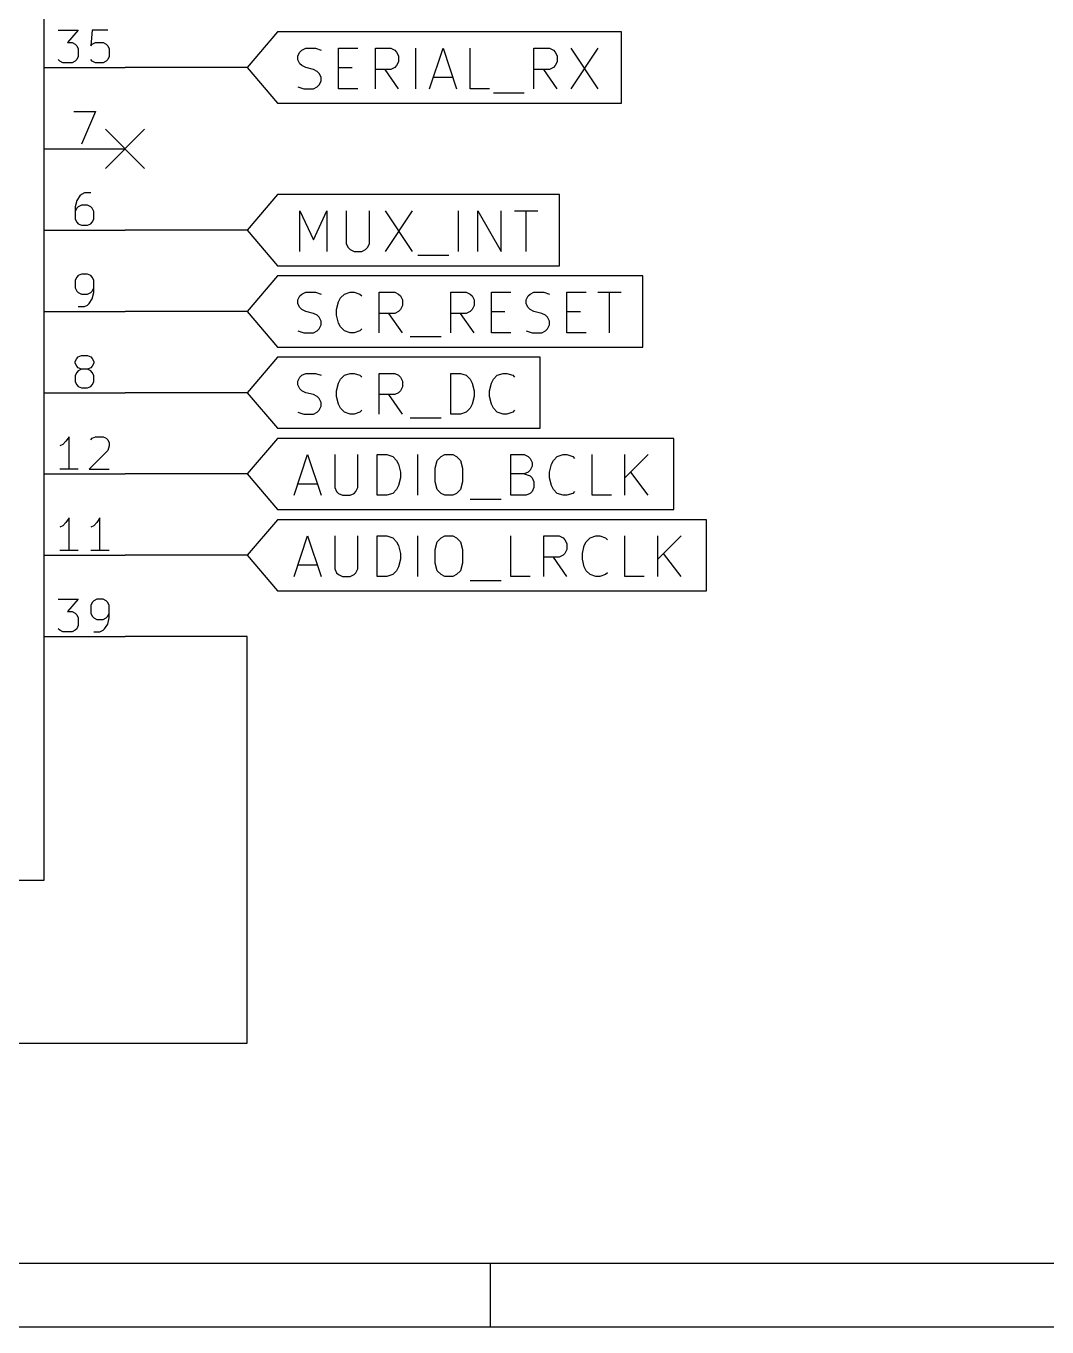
# Model space of a CAD drawing. Extents: x 0.4 to 16.1, y -11.3 to -0.4.
# Drawn here: x 5.728 to 6.984, y -11.299 to -9.699 of the extents above; entities that cross this region are included whole.
import ezdxf

# ---------------------------------------------------------------- set-up
doc = ezdxf.new("R2010")
doc.units = 0
doc.header["$MEASUREMENT"] = 0
for name, color, linetype in [('BLUE4', 5, 'CONTINUOUS'), ('BROWN2', 54, 'CONTINUOUS'), ('CYAN2', 4, 'CONTINUOUS'), ('MAGENTA3', 221, 'CONTINUOUS')]:
    doc.layers.add(name, color=color, linetype=linetype)

msp = doc.modelspace()

# ---------------------------------------------------------------- linework, layer by layer
at = {"layer": 'BLUE4', "linetype": 'CONTINUOUS'}
for p, q in [((5.76762, -9.70409), (5.79238, -9.70409)), ((5.79238, -9.70409), (5.77905, -9.71933)), ((5.80952, -9.70409), (5.80762, -9.72314)), ((5.82857, -9.70409), (5.80952, -9.70409)), ((5.77905, -9.71933), (5.78476, -9.71933)), ((5.78476, -9.71933), (5.78857, -9.72124)), ((5.78857, -9.72124), (5.79047, -9.72314)), ((5.79047, -9.72314), (5.79238, -9.72695)), ((5.79238, -9.72695), (5.79238, -9.73647)), ((5.80762, -9.72314), (5.80952, -9.72124)), ((5.80952, -9.72124), (5.81333, -9.71933)), ((5.81333, -9.71933), (5.82285, -9.71933)), ((5.82285, -9.71933), (5.82667, -9.72124)), ((5.82667, -9.72124), (5.82857, -9.72314)), ((5.82857, -9.72314), (5.83047, -9.72695)), ((5.83047, -9.72695), (5.83047, -9.73647)), ((5.76952, -9.74219), (5.76762, -9.74028)), ((5.77333, -9.74409), (5.76952, -9.74219)), ((5.78476, -9.74409), (5.77333, -9.74409)), ((5.78857, -9.74219), (5.78476, -9.74409)), ((5.79047, -9.74028), (5.78857, -9.74219)), ((5.79238, -9.73647), (5.79047, -9.74028)), ((5.80952, -9.74219), (5.80762, -9.74028)), ((5.81333, -9.74409), (5.80952, -9.74219)), ((5.82285, -9.74409), (5.81333, -9.74409)), ((5.82667, -9.74219), (5.82285, -9.74409)), ((5.82857, -9.74028), (5.82667, -9.74219)), ((5.83047, -9.73647), (5.82857, -9.74028)), ((5.78667, -9.80409), (5.81333, -9.80409)), ((5.81333, -9.80409), (5.79619, -9.84409)), ((5.79619, -9.906), (5.79428, -9.9079)), ((5.8, -9.90409), (5.79619, -9.906)), ((5.80762, -9.90409), (5.8, -9.90409)), ((5.79047, -9.91362), (5.78857, -9.92124)), ((5.78857, -9.92124), (5.78857, -9.93647)), ((5.79428, -9.9079), (5.79047, -9.91362)), ((5.79238, -9.92124), (5.79047, -9.92314)), ((5.79619, -9.91933), (5.79238, -9.92124)), ((5.80381, -9.91933), (5.79619, -9.91933)), ((5.80762, -9.92124), (5.80381, -9.91933)), ((5.80952, -9.92314), (5.80762, -9.92124)), ((5.79047, -9.92314), (5.78857, -9.92695)), ((5.78857, -9.93647), (5.79047, -9.94028)), ((5.81143, -9.92695), (5.80952, -9.92314)), ((5.80952, -9.94028), (5.81143, -9.93647)), ((5.81143, -9.93647), (5.81143, -9.92695)), ((5.79047, -9.94028), (5.79238, -9.94219)), ((5.79238, -9.94219), (5.79619, -9.94409)), ((5.79619, -9.94409), (5.80381, -9.94409)), ((5.80381, -9.94409), (5.80762, -9.94219)), ((5.80762, -9.94219), (5.80952, -9.94028)), ((5.79047, -10.0079), (5.78857, -10.0117)), ((5.78857, -10.0117), (5.78857, -10.0212)), ((5.79238, -10.006), (5.79047, -10.0079)), ((5.79619, -10.0041), (5.79238, -10.006)), ((5.80381, -10.0041), (5.79619, -10.0041)), ((5.80762, -10.006), (5.80381, -10.0041)), ((5.80952, -10.0079), (5.80762, -10.006)), ((5.81143, -10.0117), (5.80952, -10.0079)), ((5.81143, -10.0269), (5.81143, -10.0117)), ((5.78857, -10.0212), (5.79047, -10.025)), ((5.79047, -10.025), (5.79238, -10.0269)), ((5.79238, -10.0269), (5.79619, -10.0289)), ((5.79619, -10.0289), (5.80381, -10.0289)), ((5.80381, -10.0289), (5.80762, -10.0269)), ((5.80762, -10.0269), (5.80952, -10.025)), ((5.80952, -10.025), (5.81143, -10.0212)), ((5.80952, -10.0346), (5.81143, -10.0269)), ((5.79238, -10.0441), (5.8, -10.0441)), ((5.8, -10.0441), (5.80381, -10.0422)), ((5.80381, -10.0422), (5.80571, -10.0403)), ((5.80571, -10.0403), (5.80952, -10.0346)), ((5.78857, -10.1117), (5.79047, -10.1079)), ((5.78857, -10.1136), (5.78857, -10.1117)), ((5.79047, -10.1174), (5.78857, -10.1136)), ((5.79047, -10.1079), (5.79238, -10.106)), ((5.79238, -10.106), (5.79619, -10.1041)), ((5.79619, -10.1041), (5.80381, -10.1041)), ((5.80381, -10.1041), (5.80762, -10.106)), ((5.80762, -10.106), (5.80952, -10.1079)), ((5.80952, -10.1079), (5.81143, -10.1117)), ((5.81143, -10.1136), (5.80952, -10.1174)), ((5.81143, -10.1117), (5.81143, -10.1136)), ((5.79047, -10.125), (5.78857, -10.1289)), ((5.78857, -10.1289), (5.78857, -10.1365)), ((5.79238, -10.1193), (5.79047, -10.1174)), ((5.79238, -10.1231), (5.79047, -10.125)), ((5.79619, -10.1212), (5.79238, -10.1193)), ((5.79619, -10.1212), (5.79238, -10.1231)), ((5.80381, -10.1212), (5.79619, -10.1212)), ((5.80762, -10.1193), (5.80381, -10.1212)), ((5.80762, -10.1231), (5.80381, -10.1212)), ((5.80952, -10.1174), (5.80762, -10.1193)), ((5.80952, -10.125), (5.80762, -10.1231)), ((5.81143, -10.1289), (5.80952, -10.125)), ((5.81143, -10.1365), (5.81143, -10.1289)), ((5.78857, -10.1365), (5.79047, -10.1403)), ((5.79047, -10.1403), (5.79238, -10.1422)), ((5.79238, -10.1422), (5.79619, -10.1441)), ((5.79619, -10.1441), (5.80381, -10.1441)), ((5.80381, -10.1441), (5.80762, -10.1422)), ((5.80762, -10.1422), (5.80952, -10.1403)), ((5.80952, -10.1403), (5.81143, -10.1365)), ((5.77714, -10.2098), (5.77333, -10.2136)), ((5.78095, -10.2041), (5.77714, -10.2098)), ((5.78095, -10.2441), (5.78095, -10.2041)), ((5.80762, -10.2079), (5.80952, -10.206)), ((5.80952, -10.206), (5.81333, -10.2041)), ((5.81333, -10.2041), (5.82285, -10.2041)), ((5.82285, -10.2041), (5.82667, -10.206)), ((5.82667, -10.206), (5.82857, -10.2079)), ((5.82857, -10.2079), (5.83047, -10.2117)), ((5.77333, -10.2136), (5.76952, -10.2155)), ((5.82857, -10.2212), (5.80571, -10.2441)), ((5.83047, -10.2155), (5.82857, -10.2212)), ((5.83047, -10.2117), (5.83047, -10.2155)), ((5.79238, -10.2441), (5.76952, -10.2441)), ((5.80571, -10.2441), (5.83047, -10.2441)), ((5.78095, -10.3041), (5.77714, -10.3098)), ((5.78095, -10.3441), (5.78095, -10.3041)), ((5.81905, -10.3041), (5.81524, -10.3098)), ((5.81905, -10.3441), (5.81905, -10.3041)), ((5.77333, -10.3136), (5.76952, -10.3155)), ((5.77714, -10.3098), (5.77333, -10.3136)), ((5.81143, -10.3136), (5.80762, -10.3155)), ((5.81524, -10.3098), (5.81143, -10.3136)), ((5.79238, -10.3441), (5.76952, -10.3441)), ((5.83047, -10.3441), (5.80762, -10.3441)), ((5.76762, -10.4041), (5.79238, -10.4041)), ((5.79238, -10.4041), (5.77905, -10.4193)), ((5.80952, -10.4079), (5.80762, -10.4117)), ((5.80762, -10.4117), (5.80762, -10.4212)), ((5.81143, -10.406), (5.80952, -10.4079)), ((5.81524, -10.4041), (5.81143, -10.406)), ((5.82285, -10.4041), (5.81524, -10.4041)), ((5.82667, -10.406), (5.82285, -10.4041)), ((5.82857, -10.4079), (5.82667, -10.406)), ((5.83047, -10.4117), (5.82857, -10.4079)), ((5.83047, -10.4269), (5.83047, -10.4117)), ((5.77905, -10.4193), (5.78476, -10.4193)), ((5.78476, -10.4193), (5.78857, -10.4212)), ((5.78857, -10.4212), (5.79047, -10.4231)), ((5.79047, -10.4231), (5.79238, -10.4269)), ((5.79238, -10.4269), (5.79238, -10.4365)), ((5.80762, -10.4212), (5.80952, -10.425)), ((5.80952, -10.425), (5.81143, -10.4269)), ((5.81143, -10.4269), (5.81524, -10.4289)), ((5.81524, -10.4289), (5.82285, -10.4289)), ((5.82285, -10.4289), (5.82667, -10.4269)), ((5.82667, -10.4269), (5.82857, -10.425)), ((5.82857, -10.425), (5.83047, -10.4212)), ((5.82857, -10.4346), (5.83047, -10.4269)), ((5.76952, -10.4422), (5.76762, -10.4403)), ((5.77333, -10.4441), (5.76952, -10.4422)), ((5.78476, -10.4441), (5.77333, -10.4441)), ((5.78857, -10.4422), (5.78476, -10.4441)), ((5.79047, -10.4403), (5.78857, -10.4422)), ((5.79238, -10.4365), (5.79047, -10.4403)), ((5.81143, -10.4441), (5.81905, -10.4441)), ((5.81905, -10.4441), (5.82285, -10.4422)), ((5.82285, -10.4422), (5.82476, -10.4403)), ((5.82476, -10.4403), (5.82857, -10.4346))]:
    msp.add_line(p, q, dxfattribs=at)
at = {"layer": 'BROWN2', "linetype": 'CONTINUOUS'}
for p, q in [((5.75, -8.35), (5.75, -10.75)), ((6.0375, -9.70624), (6, -9.75)), ((6.46073, -9.70624), (6.0375, -9.70624)), ((6.46073, -9.75), (6.46073, -9.70624)), ((6.06503, -9.73095), (6.06741, -9.72857)), ((6.06741, -9.72857), (6.07217, -9.72619)), ((6.07217, -9.72619), (6.08407, -9.72619)), ((6.08407, -9.72619), (6.09122, -9.72857)), ((6.11265, -9.77619), (6.11265, -9.72619)), ((6.11265, -9.72619), (6.13646, -9.72619)), ((6.15789, -9.77619), (6.15789, -9.72619)), ((6.15789, -9.72619), (6.17693, -9.72619)), ((6.17693, -9.72619), (6.1817, -9.72857)), ((6.1817, -9.72857), (6.18407, -9.73095)), ((6.20789, -9.77619), (6.20789, -9.72619)), ((6.22455, -9.77619), (6.24122, -9.72619)), ((6.24122, -9.72619), (6.25789, -9.77619)), ((6.27455, -9.77619), (6.27455, -9.72619)), ((6.35313, -9.77619), (6.35313, -9.72619)), ((6.35313, -9.72619), (6.37217, -9.72619)), ((6.37217, -9.72619), (6.37693, -9.72857)), ((6.37693, -9.72857), (6.37931, -9.73095)), ((6.39836, -9.72619), (6.4317, -9.77619)), ((6.4317, -9.72619), (6.39836, -9.77619)), ((6.06265, -9.73572), (6.06503, -9.73095)), ((6.06265, -9.74048), (6.06265, -9.73572)), ((6.06503, -9.74524), (6.06265, -9.74048)), ((6.06741, -9.74762), (6.06503, -9.74524)), ((6.18407, -9.73095), (6.18646, -9.73572)), ((6.18646, -9.74286), (6.18407, -9.74762)), ((6.18646, -9.73572), (6.18646, -9.74286)), ((6.37931, -9.73095), (6.3817, -9.73572)), ((6.3817, -9.74286), (6.37931, -9.74762)), ((6.3817, -9.73572), (6.3817, -9.74286)), ((5.75, -9.75), (5.85, -9.75)), ((6, -9.75), (6.0375, -9.79376)), ((6.07217, -9.75), (6.06741, -9.74762)), ((6.0817, -9.75238), (6.07217, -9.75)), ((6.08646, -9.75476), (6.0817, -9.75238)), ((6.08884, -9.75715), (6.08646, -9.75476)), ((6.09122, -9.76191), (6.08884, -9.75715)), ((6.09122, -9.76667), (6.09122, -9.76191)), ((6.11265, -9.75), (6.12931, -9.75)), ((6.17693, -9.75238), (6.15789, -9.75238)), ((6.18646, -9.77619), (6.16979, -9.75238)), ((6.1817, -9.75), (6.17693, -9.75238)), ((6.18407, -9.74762), (6.1817, -9.75)), ((6.22931, -9.76191), (6.25313, -9.76191)), ((6.37217, -9.75238), (6.35313, -9.75238)), ((6.3817, -9.77619), (6.36503, -9.75238)), ((6.37693, -9.75), (6.37217, -9.75238)), ((6.37931, -9.74762), (6.37693, -9.75)), ((6.46073, -9.79376), (6.46073, -9.75)), ((6.06265, -9.77381), (6.06979, -9.77619)), ((6.06979, -9.77619), (6.0817, -9.77619)), ((6.0817, -9.77619), (6.08646, -9.77381)), ((6.08646, -9.77381), (6.08884, -9.77143)), ((6.08884, -9.77143), (6.09122, -9.76667)), ((6.13646, -9.77619), (6.11265, -9.77619)), ((6.29836, -9.77619), (6.27455, -9.77619)), ((6.0375, -9.79376), (6.46073, -9.79376)), ((6.30313, -9.78095), (6.34122, -9.78095)), ((5.75, -9.85), (5.85, -9.85)), ((6.0375, -9.90624), (6, -9.95)), ((6.38454, -9.90624), (6.0375, -9.90624)), ((6.38454, -9.95), (6.38454, -9.90624)), ((6.06503, -9.97619), (6.06503, -9.92619)), ((6.06503, -9.92619), (6.0817, -9.96191)), ((6.0817, -9.96191), (6.09836, -9.92619)), ((6.09836, -9.92619), (6.09836, -9.97619)), ((6.12217, -9.92619), (6.12217, -9.96667)), ((6.15074, -9.96667), (6.15074, -9.92619)), ((6.16979, -9.92619), (6.20313, -9.97619)), ((6.20313, -9.92619), (6.16979, -9.97619)), ((6.26027, -9.97619), (6.26027, -9.92619)), ((6.28407, -9.97619), (6.28407, -9.92619)), ((6.28407, -9.92619), (6.31265, -9.97619)), ((6.31265, -9.97619), (6.31265, -9.92619)), ((6.32931, -9.92619), (6.35789, -9.92619)), ((6.3436, -9.97619), (6.3436, -9.92619)), ((5.75, -9.95), (5.85, -9.95)), ((6, -9.95), (6.0375, -9.99376)), ((6.38454, -9.99376), (6.38454, -9.95)), ((6.12217, -9.96667), (6.12455, -9.97143)), ((6.14836, -9.97143), (6.15074, -9.96667)), ((6.12455, -9.97143), (6.12693, -9.97381)), ((6.12693, -9.97381), (6.1317, -9.97619)), ((6.1317, -9.97619), (6.14122, -9.97619)), ((6.14122, -9.97619), (6.14598, -9.97381)), ((6.14598, -9.97381), (6.14836, -9.97143)), ((6.21027, -9.98095), (6.24836, -9.98095)), ((6.0375, -9.99376), (6.38454, -9.99376)), ((6.0375, -10.0062), (6, -10.05)), ((6.48692, -10.0062), (6.0375, -10.0062)), ((6.48692, -10.05), (6.48692, -10.0062)), ((6.06265, -10.0357), (6.06503, -10.031)), ((6.06503, -10.031), (6.06741, -10.0286)), ((6.06741, -10.0286), (6.07217, -10.0262)), ((6.07217, -10.0262), (6.08407, -10.0262)), ((6.08407, -10.0262), (6.09122, -10.0286)), ((6.11265, -10.0381), (6.11503, -10.0333)), ((6.11503, -10.0333), (6.11979, -10.0286)), ((6.11979, -10.0286), (6.12693, -10.0262)), ((6.12693, -10.0262), (6.1317, -10.0262)), ((6.1317, -10.0262), (6.13884, -10.0286)), ((6.13884, -10.0286), (6.14122, -10.031)), ((6.16265, -10.0762), (6.16265, -10.0262)), ((6.16265, -10.0262), (6.1817, -10.0262)), ((6.1817, -10.0262), (6.18646, -10.0286)), ((6.18646, -10.0286), (6.18884, -10.031)), ((6.18884, -10.031), (6.19122, -10.0357)), ((6.25074, -10.0762), (6.25074, -10.0262)), ((6.25074, -10.0262), (6.26979, -10.0262)), ((6.26979, -10.0262), (6.27455, -10.0286)), ((6.27455, -10.0286), (6.27693, -10.031)), ((6.27693, -10.031), (6.27931, -10.0357)), ((6.30074, -10.0762), (6.30074, -10.0262)), ((6.30074, -10.0262), (6.32455, -10.0262)), ((6.3436, -10.0357), (6.34598, -10.031)), ((6.34598, -10.031), (6.34836, -10.0286)), ((6.34836, -10.0286), (6.35313, -10.0262)), ((6.35313, -10.0262), (6.36503, -10.0262)), ((6.36503, -10.0262), (6.37217, -10.0286)), ((6.3936, -10.0762), (6.3936, -10.0262)), ((6.3936, -10.0262), (6.41741, -10.0262)), ((6.4317, -10.0262), (6.46027, -10.0262)), ((6.44598, -10.0762), (6.44598, -10.0262)), ((5.75, -10.05), (5.85, -10.05)), ((6, -10.05), (6.0375, -10.0938)), ((6.06265, -10.0405), (6.06265, -10.0357)), ((6.06503, -10.0452), (6.06265, -10.0405)), ((6.06741, -10.0476), (6.06503, -10.0452)), ((6.07217, -10.05), (6.06741, -10.0476)), ((6.0817, -10.0524), (6.07217, -10.05)), ((6.11027, -10.0476), (6.11265, -10.0381)), ((6.11027, -10.0548), (6.11027, -10.0476)), ((6.18646, -10.05), (6.1817, -10.0524)), ((6.18884, -10.0476), (6.18646, -10.05)), ((6.19122, -10.0429), (6.18884, -10.0476)), ((6.19122, -10.0357), (6.19122, -10.0429)), ((6.27455, -10.05), (6.26979, -10.0524)), ((6.27693, -10.0476), (6.27455, -10.05)), ((6.27931, -10.0429), (6.27693, -10.0476)), ((6.27931, -10.0357), (6.27931, -10.0429)), ((6.30074, -10.05), (6.31741, -10.05)), ((6.3436, -10.0405), (6.3436, -10.0357)), ((6.34598, -10.0452), (6.3436, -10.0405)), ((6.34836, -10.0476), (6.34598, -10.0452)), ((6.35313, -10.05), (6.34836, -10.0476)), ((6.36265, -10.0524), (6.35313, -10.05)), ((6.3936, -10.05), (6.41027, -10.05)), ((6.48692, -10.0938), (6.48692, -10.05)), ((6.08646, -10.0548), (6.0817, -10.0524)), ((6.08884, -10.0571), (6.08646, -10.0548)), ((6.09122, -10.0619), (6.08884, -10.0571)), ((6.09122, -10.0667), (6.09122, -10.0619)), ((6.11265, -10.0643), (6.11027, -10.0548)), ((6.11503, -10.069), (6.11265, -10.0643)), ((6.1817, -10.0524), (6.16265, -10.0524)), ((6.19122, -10.0762), (6.17455, -10.0524)), ((6.26979, -10.0524), (6.25074, -10.0524)), ((6.27931, -10.0762), (6.26265, -10.0524)), ((6.36741, -10.0548), (6.36265, -10.0524)), ((6.36979, -10.0571), (6.36741, -10.0548)), ((6.37217, -10.0619), (6.36979, -10.0571)), ((6.37217, -10.0667), (6.37217, -10.0619)), ((6.06265, -10.0738), (6.06979, -10.0762)), ((6.06979, -10.0762), (6.0817, -10.0762)), ((6.0817, -10.0762), (6.08646, -10.0738)), ((6.08646, -10.0738), (6.08884, -10.0714)), ((6.08884, -10.0714), (6.09122, -10.0667)), ((6.11979, -10.0738), (6.11503, -10.069)), ((6.12693, -10.0762), (6.11979, -10.0738)), ((6.1317, -10.0762), (6.12693, -10.0762)), ((6.13884, -10.0738), (6.1317, -10.0762)), ((6.14122, -10.0714), (6.13884, -10.0738)), ((6.20074, -10.081), (6.23884, -10.081)), ((6.32455, -10.0762), (6.30074, -10.0762)), ((6.3436, -10.0738), (6.35074, -10.0762)), ((6.35074, -10.0762), (6.36265, -10.0762)), ((6.36265, -10.0762), (6.36741, -10.0738)), ((6.36741, -10.0738), (6.36979, -10.0714)), ((6.36979, -10.0714), (6.37217, -10.0667)), ((6.41741, -10.0762), (6.3936, -10.0762)), ((6.0375, -10.0938), (6.48692, -10.0938)), ((6.0375, -10.1062), (6, -10.15)), ((6.36073, -10.1062), (6.0375, -10.1062)), ((6.36073, -10.15), (6.36073, -10.1062)), ((6.06503, -10.131), (6.06741, -10.1286)), ((6.06741, -10.1286), (6.07217, -10.1262)), ((6.07217, -10.1262), (6.08407, -10.1262)), ((6.08407, -10.1262), (6.09122, -10.1286)), ((6.11503, -10.1333), (6.11979, -10.1286)), ((6.11979, -10.1286), (6.12693, -10.1262)), ((6.12693, -10.1262), (6.1317, -10.1262)), ((6.1317, -10.1262), (6.13884, -10.1286)), ((6.13884, -10.1286), (6.14122, -10.131)), ((6.16265, -10.1762), (6.16265, -10.1262)), ((6.16265, -10.1262), (6.1817, -10.1262)), ((6.1817, -10.1262), (6.18646, -10.1286)), ((6.18646, -10.1286), (6.18884, -10.131)), ((6.25074, -10.1762), (6.25074, -10.1262)), ((6.25074, -10.1262), (6.26265, -10.1262)), ((6.26265, -10.1262), (6.26979, -10.1286)), ((6.26979, -10.1286), (6.27455, -10.1333)), ((6.30313, -10.1333), (6.30789, -10.1286)), ((6.30789, -10.1286), (6.31503, -10.1262)), ((6.31503, -10.1262), (6.31979, -10.1262)), ((6.31979, -10.1262), (6.32693, -10.1286)), ((6.32693, -10.1286), (6.32931, -10.131)), ((6.06265, -10.1357), (6.06503, -10.131)), ((6.06265, -10.1405), (6.06265, -10.1357)), ((6.06503, -10.1452), (6.06265, -10.1405)), ((6.06741, -10.1476), (6.06503, -10.1452)), ((6.11027, -10.1476), (6.11265, -10.1381)), ((6.11265, -10.1381), (6.11503, -10.1333)), ((6.18884, -10.131), (6.19122, -10.1357)), ((6.19122, -10.1429), (6.18884, -10.1476)), ((6.19122, -10.1357), (6.19122, -10.1429)), ((6.27455, -10.1333), (6.27693, -10.1381)), ((6.27693, -10.1381), (6.27931, -10.1476)), ((6.29836, -10.1476), (6.30074, -10.1381)), ((6.30074, -10.1381), (6.30313, -10.1333)), ((5.75, -10.15), (5.85, -10.15)), ((6, -10.15), (6.0375, -10.1938)), ((6.07217, -10.15), (6.06741, -10.1476)), ((6.0817, -10.1524), (6.07217, -10.15)), ((6.08646, -10.1548), (6.0817, -10.1524)), ((6.08884, -10.1571), (6.08646, -10.1548)), ((6.09122, -10.1619), (6.08884, -10.1571)), ((6.09122, -10.1667), (6.09122, -10.1619)), ((6.11027, -10.1548), (6.11027, -10.1476)), ((6.11265, -10.1643), (6.11027, -10.1548)), ((6.1817, -10.1524), (6.16265, -10.1524)), ((6.19122, -10.1762), (6.17455, -10.1524)), ((6.18646, -10.15), (6.1817, -10.1524)), ((6.18884, -10.1476), (6.18646, -10.15)), ((6.27931, -10.1548), (6.27693, -10.1643)), ((6.27931, -10.1476), (6.27931, -10.1548)), ((6.29836, -10.1548), (6.29836, -10.1476)), ((6.30074, -10.1643), (6.29836, -10.1548)), ((6.36073, -10.1938), (6.36073, -10.15)), ((6.06265, -10.1738), (6.06979, -10.1762)), ((6.06979, -10.1762), (6.0817, -10.1762)), ((6.0817, -10.1762), (6.08646, -10.1738)), ((6.08646, -10.1738), (6.08884, -10.1714)), ((6.08884, -10.1714), (6.09122, -10.1667)), ((6.11503, -10.169), (6.11265, -10.1643)), ((6.11979, -10.1738), (6.11503, -10.169)), ((6.12693, -10.1762), (6.11979, -10.1738)), ((6.1317, -10.1762), (6.12693, -10.1762)), ((6.13884, -10.1738), (6.1317, -10.1762)), ((6.14122, -10.1714), (6.13884, -10.1738)), ((6.26265, -10.1762), (6.25074, -10.1762)), ((6.26979, -10.1738), (6.26265, -10.1762)), ((6.27455, -10.169), (6.26979, -10.1738)), ((6.27693, -10.1643), (6.27455, -10.169)), ((6.30313, -10.169), (6.30074, -10.1643)), ((6.30789, -10.1738), (6.30313, -10.169)), ((6.31503, -10.1762), (6.30789, -10.1738)), ((6.31979, -10.1762), (6.31503, -10.1762)), ((6.32693, -10.1738), (6.31979, -10.1762)), ((6.32931, -10.1714), (6.32693, -10.1738)), ((6.0375, -10.1938), (6.36073, -10.1938)), ((6.20074, -10.181), (6.23884, -10.181)), ((6.0375, -10.2062), (6, -10.25)), ((6.52502, -10.2062), (6.0375, -10.2062)), ((6.52502, -10.25), (6.52502, -10.2062)), ((6.05789, -10.2762), (6.07455, -10.2262)), ((6.07455, -10.2262), (6.09122, -10.2762)), ((6.10789, -10.2262), (6.10789, -10.2667)), ((6.13646, -10.2667), (6.13646, -10.2262)), ((6.16027, -10.2762), (6.16027, -10.2262)), ((6.16027, -10.2262), (6.17217, -10.2262)), ((6.17217, -10.2262), (6.17931, -10.2286)), ((6.21027, -10.2762), (6.21027, -10.2262)), ((6.23884, -10.2286), (6.2436, -10.2262)), ((6.2436, -10.2262), (6.25313, -10.2262)), ((6.25313, -10.2262), (6.25789, -10.2286)), ((6.32455, -10.2762), (6.32455, -10.2262)), ((6.32455, -10.2262), (6.34122, -10.2262)), ((6.34122, -10.2262), (6.34598, -10.2286)), ((6.3817, -10.2286), (6.38884, -10.2262)), ((6.38884, -10.2262), (6.3936, -10.2262)), ((6.3936, -10.2262), (6.40074, -10.2286)), ((6.42455, -10.2762), (6.42455, -10.2262)), ((6.46503, -10.2762), (6.46503, -10.2262)), ((6.4936, -10.2262), (6.46503, -10.2548)), ((6.17931, -10.2286), (6.18407, -10.2333)), ((6.18407, -10.2333), (6.18646, -10.2381)), ((6.18646, -10.2381), (6.18884, -10.2476)), ((6.2317, -10.2429), (6.23407, -10.2333)), ((6.23407, -10.2333), (6.23884, -10.2286)), ((6.25789, -10.2286), (6.26265, -10.2333)), ((6.26265, -10.2333), (6.26503, -10.2429)), ((6.34598, -10.2286), (6.34836, -10.231)), ((6.34836, -10.231), (6.35074, -10.2357)), ((6.35074, -10.2405), (6.34836, -10.2452)), ((6.35074, -10.2357), (6.35074, -10.2405)), ((6.37217, -10.2476), (6.37455, -10.2381)), ((6.37455, -10.2381), (6.37693, -10.2333)), ((6.37693, -10.2333), (6.3817, -10.2286)), ((6.40074, -10.2286), (6.40313, -10.231)), ((5.75, -10.25), (5.85, -10.25)), ((6, -10.25), (6.0375, -10.2938)), ((6.18884, -10.2548), (6.18646, -10.2643)), ((6.18884, -10.2476), (6.18884, -10.2548)), ((6.2317, -10.2595), (6.2317, -10.2429)), ((6.26503, -10.2429), (6.26503, -10.2595)), ((6.34122, -10.25), (6.32455, -10.25)), ((6.34598, -10.2476), (6.34122, -10.25)), ((6.34122, -10.25), (6.34836, -10.2524)), ((6.34836, -10.2452), (6.34598, -10.2476)), ((6.34836, -10.2524), (6.35074, -10.2548)), ((6.35074, -10.2548), (6.35313, -10.2595)), ((6.37217, -10.2548), (6.37217, -10.2476)), ((6.37455, -10.2643), (6.37217, -10.2548)), ((6.4936, -10.2762), (6.47217, -10.2476)), ((6.52502, -10.2938), (6.52502, -10.25)), ((6.06265, -10.2619), (6.08646, -10.2619)), ((6.10789, -10.2667), (6.11027, -10.2714)), ((6.11027, -10.2714), (6.11265, -10.2738)), ((6.11265, -10.2738), (6.11741, -10.2762)), ((6.12693, -10.2762), (6.1317, -10.2738)), ((6.1317, -10.2738), (6.13407, -10.2714)), ((6.13407, -10.2714), (6.13646, -10.2667)), ((6.17931, -10.2738), (6.17217, -10.2762)), ((6.18407, -10.269), (6.17931, -10.2738)), ((6.18646, -10.2643), (6.18407, -10.269)), ((6.23407, -10.269), (6.2317, -10.2595)), ((6.23884, -10.2738), (6.23407, -10.269)), ((6.2436, -10.2762), (6.23884, -10.2738)), ((6.25789, -10.2738), (6.25313, -10.2762)), ((6.26265, -10.269), (6.25789, -10.2738)), ((6.26503, -10.2595), (6.26265, -10.269)), ((6.34836, -10.2738), (6.3436, -10.2762)), ((6.35074, -10.2714), (6.34836, -10.2738)), ((6.35313, -10.2667), (6.35074, -10.2714)), ((6.35313, -10.2595), (6.35313, -10.2667)), ((6.37693, -10.269), (6.37455, -10.2643)), ((6.3817, -10.2738), (6.37693, -10.269)), ((6.38884, -10.2762), (6.3817, -10.2738)), ((6.40074, -10.2738), (6.3936, -10.2762)), ((6.40313, -10.2714), (6.40074, -10.2738)), ((6.11741, -10.2762), (6.12693, -10.2762)), ((6.17217, -10.2762), (6.16027, -10.2762)), ((6.25313, -10.2762), (6.2436, -10.2762)), ((6.27455, -10.281), (6.31265, -10.281)), ((6.3436, -10.2762), (6.32455, -10.2762)), ((6.3936, -10.2762), (6.38884, -10.2762)), ((6.44836, -10.2762), (6.42455, -10.2762)), ((6.0375, -10.3062), (6, -10.35)), ((6.0375, -10.2938), (6.52502, -10.2938)), ((6.56549, -10.3062), (6.0375, -10.3062)), ((6.56549, -10.35), (6.56549, -10.3062)), ((6.05789, -10.3762), (6.07455, -10.3262)), ((6.07455, -10.3262), (6.09122, -10.3762)), ((6.10789, -10.3262), (6.10789, -10.3667)), ((6.13646, -10.3667), (6.13646, -10.3262)), ((6.16027, -10.3762), (6.16027, -10.3262)), ((6.16027, -10.3262), (6.17217, -10.3262)), ((6.17217, -10.3262), (6.17931, -10.3286)), ((6.17931, -10.3286), (6.18407, -10.3333)), ((6.18407, -10.3333), (6.18646, -10.3381)), ((6.18646, -10.3381), (6.18884, -10.3476)), ((6.21027, -10.3762), (6.21027, -10.3262)), ((6.2317, -10.3429), (6.23407, -10.3333)), ((6.23407, -10.3333), (6.23884, -10.3286)), ((6.23884, -10.3286), (6.2436, -10.3262)), ((6.2436, -10.3262), (6.25313, -10.3262)), ((6.25313, -10.3262), (6.25789, -10.3286)), ((6.25789, -10.3286), (6.26265, -10.3333)), ((6.26265, -10.3333), (6.26503, -10.3429)), ((6.32455, -10.3762), (6.32455, -10.3262)), ((6.36503, -10.3762), (6.36503, -10.3262)), ((6.36503, -10.3262), (6.38407, -10.3262)), ((6.38407, -10.3262), (6.38884, -10.3286)), ((6.38884, -10.3286), (6.39122, -10.331)), ((6.39122, -10.331), (6.3936, -10.3357)), ((6.3936, -10.3357), (6.3936, -10.3429)), ((6.41265, -10.3476), (6.41503, -10.3381)), ((6.41503, -10.3381), (6.41741, -10.3333)), ((6.41741, -10.3333), (6.42217, -10.3286)), ((6.42217, -10.3286), (6.42931, -10.3262)), ((6.42931, -10.3262), (6.43407, -10.3262)), ((6.43407, -10.3262), (6.44122, -10.3286)), ((6.44122, -10.3286), (6.4436, -10.331)), ((6.46503, -10.3762), (6.46503, -10.3262)), ((6.5055, -10.3762), (6.5055, -10.3262)), ((6.53407, -10.3262), (6.5055, -10.3548)), ((5.75, -10.35), (5.85, -10.35)), ((6, -10.35), (6.0375, -10.3938)), ((6.18884, -10.3476), (6.18884, -10.3548)), ((6.2317, -10.3595), (6.2317, -10.3429)), ((6.26503, -10.3429), (6.26503, -10.3595)), ((6.38407, -10.3524), (6.36503, -10.3524)), ((6.3936, -10.3762), (6.37693, -10.3524)), ((6.38884, -10.35), (6.38407, -10.3524)), ((6.39122, -10.3476), (6.38884, -10.35)), ((6.3936, -10.3429), (6.39122, -10.3476)), ((6.41265, -10.3548), (6.41265, -10.3476)), ((6.53407, -10.3762), (6.51265, -10.3476)), ((6.56549, -10.3938), (6.56549, -10.35)), ((6.06265, -10.3619), (6.08646, -10.3619)), ((6.10789, -10.3667), (6.11027, -10.3714)), ((6.13407, -10.3714), (6.13646, -10.3667)), ((6.18407, -10.369), (6.17931, -10.3738)), ((6.18646, -10.3643), (6.18407, -10.369)), ((6.18884, -10.3548), (6.18646, -10.3643)), ((6.23407, -10.369), (6.2317, -10.3595)), ((6.23884, -10.3738), (6.23407, -10.369)), ((6.26265, -10.369), (6.25789, -10.3738)), ((6.26503, -10.3595), (6.26265, -10.369)), ((6.41503, -10.3643), (6.41265, -10.3548)), ((6.41741, -10.369), (6.41503, -10.3643)), ((6.42217, -10.3738), (6.41741, -10.369)), ((6.11027, -10.3714), (6.11265, -10.3738)), ((6.11265, -10.3738), (6.11741, -10.3762)), ((6.11741, -10.3762), (6.12693, -10.3762)), ((6.12693, -10.3762), (6.1317, -10.3738)), ((6.1317, -10.3738), (6.13407, -10.3714)), ((6.17217, -10.3762), (6.16027, -10.3762)), ((6.17931, -10.3738), (6.17217, -10.3762)), ((6.2436, -10.3762), (6.23884, -10.3738)), ((6.25313, -10.3762), (6.2436, -10.3762)), ((6.25789, -10.3738), (6.25313, -10.3762)), ((6.27455, -10.381), (6.31265, -10.381)), ((6.34836, -10.3762), (6.32455, -10.3762)), ((6.42931, -10.3762), (6.42217, -10.3738)), ((6.43407, -10.3762), (6.42931, -10.3762)), ((6.44122, -10.3738), (6.43407, -10.3762)), ((6.4436, -10.3714), (6.44122, -10.3738)), ((6.48884, -10.3762), (6.46503, -10.3762)), ((6.0375, -10.3938), (6.56549, -10.3938)), ((5.75, -10.45), (5.85, -10.45)), ((5.75, -10.75), (4.75, -10.75)), ((0.47244, -11.2206), (16.0626, -11.2206)), ((6.29921, -11.2206), (6.29921, -11.2993)), ((0.3937, -11.2993), (16.1413, -11.2993))]:
    msp.add_line(p, q, dxfattribs=at)
at = {"layer": 'CYAN2', "linetype": 'CONTINUOUS'}
for p, q in [((5.826, -9.826), (5.874, -9.874)), ((5.874, -9.826), (5.826, -9.874))]:
    msp.add_line(p, q, dxfattribs=at)
at = {"layer": 'MAGENTA3', "linetype": 'CONTINUOUS'}
for p, q in [((6, -9.75), (5.85, -9.75)), ((6, -9.95), (5.85, -9.95)), ((6, -10.05), (5.85, -10.05)), ((6, -10.15), (5.85, -10.15)), ((6, -10.25), (5.85, -10.25)), ((6, -10.35), (5.85, -10.35)), ((6, -10.45), (5.85, -10.45)), ((6, -10.95), (6, -10.45)), ((5.6, -10.95), (6, -10.95))]:
    msp.add_line(p, q, dxfattribs=at)

doc.saveas('drawing.dxf')
